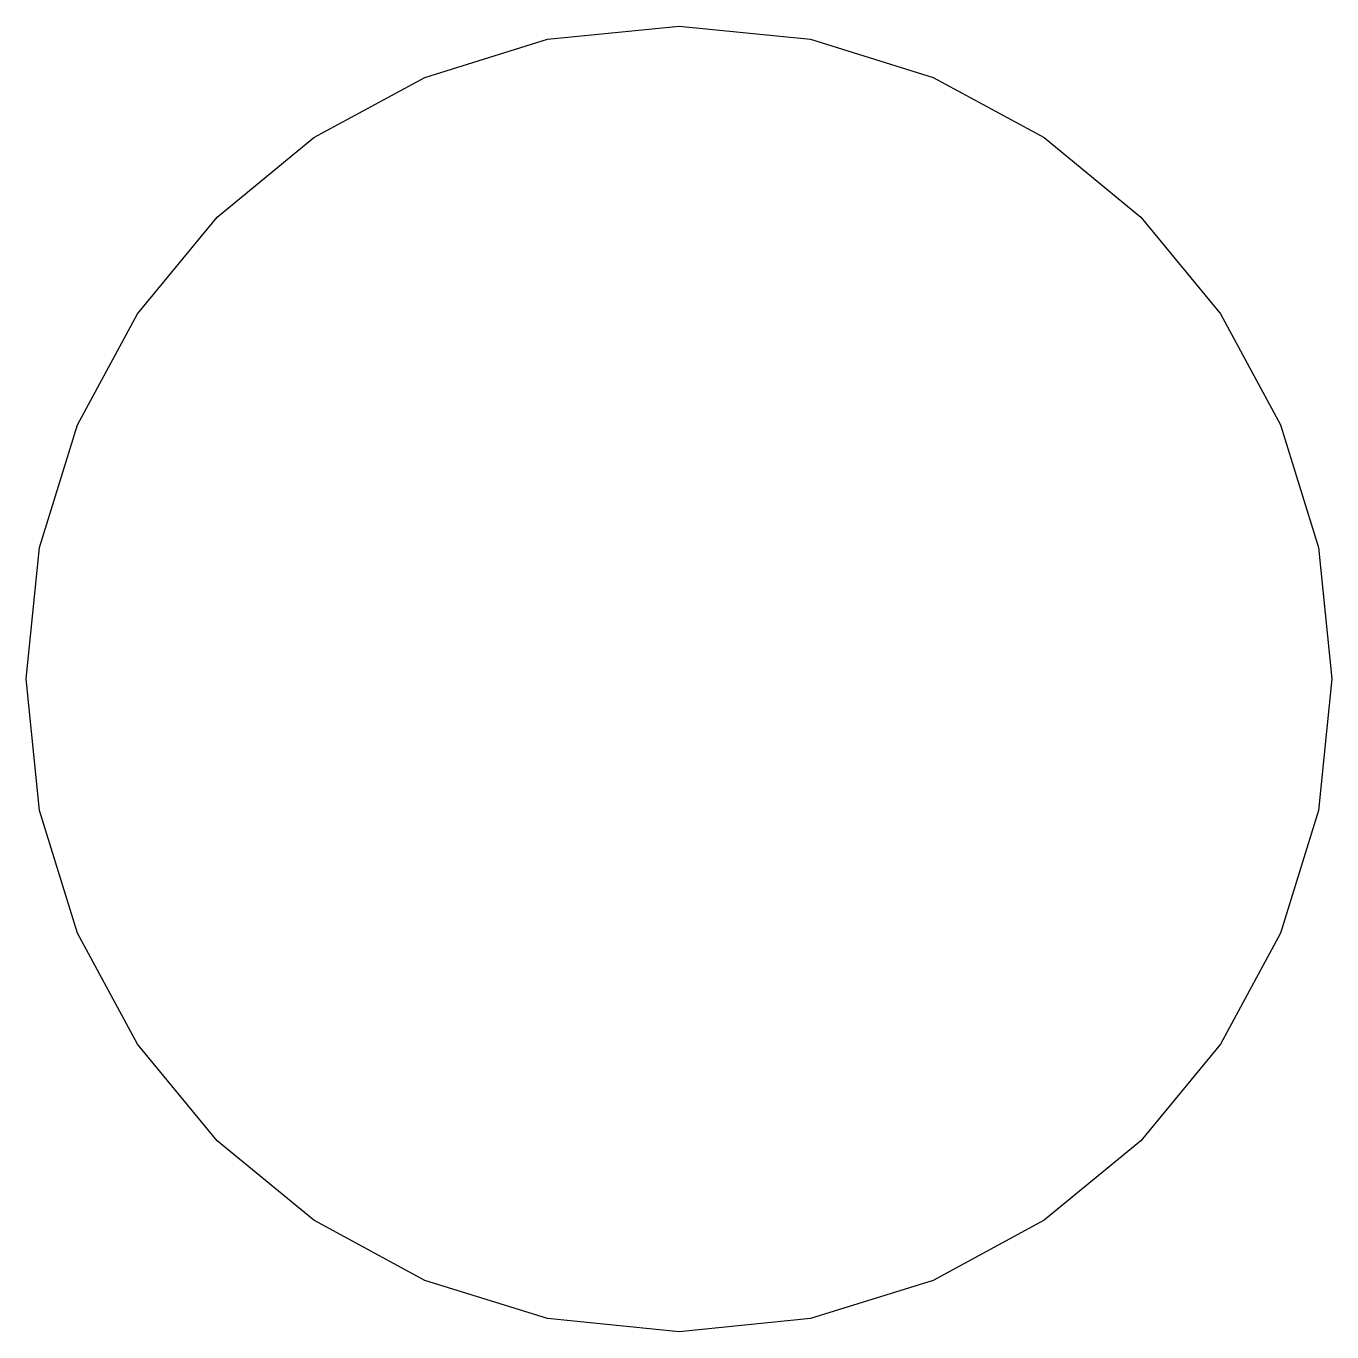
# Model space of a CAD drawing. Extents: x -6.4 to 6.6, y -5.7 to 7.2.
import ezdxf

# ---------------------------------------------------------------- set-up
doc = ezdxf.new("R2010")
doc.units = 0
doc.header["$MEASUREMENT"] = 0

msp = doc.modelspace()

# ---------------------------------------------------------------- linework, layer by layer
at = {"color": 2}
msp.add_lwpolyline([(0.093, 7.189), (0.093, 7.189), (1.396, 7.058), (2.611, 6.681), (3.709, 6.084), (4.667, 5.295), (5.456, 4.337), (6.053, 3.239), (6.43, 2.024), (6.561, 0.721), (6.43, -0.583), (6.053, -1.797), (5.456, -2.896), (4.667, -3.853), (3.709, -4.642), (2.611, -5.239), (1.396, -5.616), (0.093, -5.747), (-1.211, -5.616), (-2.425, -5.239), (-3.524, -4.642), (-4.481, -3.853), (-5.271, -2.896), (-5.867, -1.797), (-6.244, -0.583), (-6.375, 0.721), (-6.244, 2.024), (-5.867, 3.239), (-5.271, 4.337), (-4.481, 5.295), (-3.524, 6.084), (-2.425, 6.681), (-1.211, 7.058)], close=True, dxfattribs=at)

doc.saveas('drawing.dxf')
